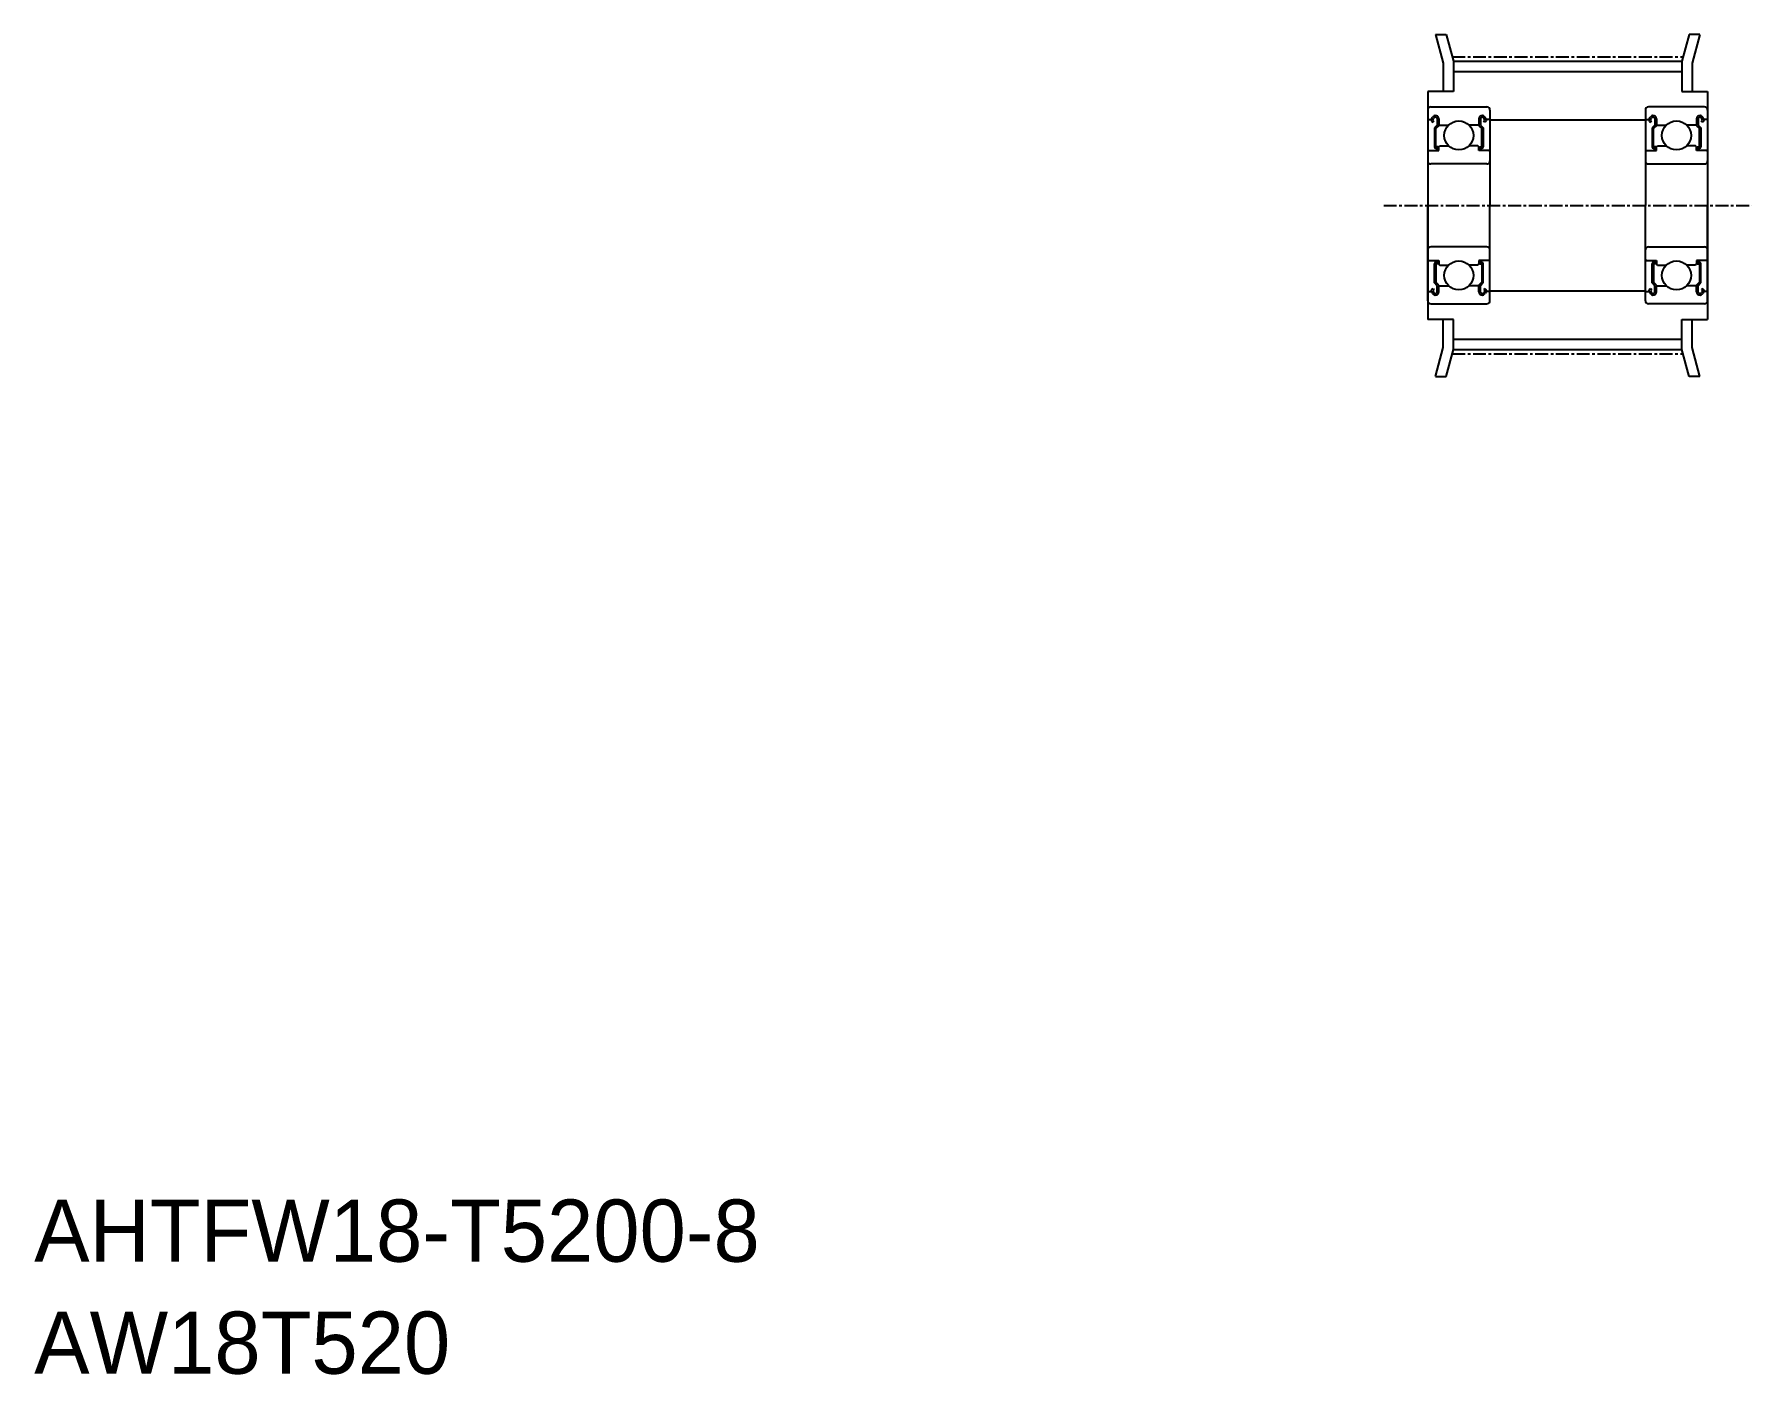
# Model space of a CAD drawing. Extents: x -286 to -120, y -61 to 68.
import ezdxf

# ---------------------------------------------------------------- set-up
doc = ezdxf.new("R2010")
doc.units = 0
doc.linetypes.add('CENTER', pattern=[2, 1.25, -0.25, 0.25, -0.25])
doc.layers.get('0').update_dxf_attribs({"linetype": 'CONTINUOUS'})
doc.layers.add('CENTER', color=1, linetype='CENTER')

msp = doc.modelspace()

# ---------------------------------------------------------------- linework, layer by layer
for p, q in [((-150.8, 68.41), (-150.05, 65.64)), ((-150.8, 68.41), (-149.77, 68.41)), ((-149.77, 68.41), (-149.05, 65.81)), ((-126.33, 68.41), (-127.05, 65.81)), ((-125.3, 68.41), (-126.33, 68.41)), ((-125.3, 68.41), (-126.05, 65.64)), ((-150.05, 65.64), (-150.05, 62.91)), ((-149.05, 65.81), (-149.05, 62.91)), ((-149.05, 65.81), (-127.05, 65.81)), ((-149.05, 64.82), (-127.05, 64.82)), ((-127.05, 65.81), (-127.05, 62.91)), ((-126.05, 65.64), (-126.05, 62.91)), ((-149.05, 62.91), (-151.55, 62.91)), ((-151.55, 62.91), (-151.55, 41.91)), ((-151.55, 62.91), (-151.55, 40.91)), ((-151.25, 61.41), (-145.85, 61.41)), ((-124.85, 61.41), (-130.25, 61.41)), ((-127.05, 62.91), (-124.55, 62.91)), ((-124.55, 62.91), (-124.55, 41.91)), ((-124.55, 62.91), (-124.55, 40.91)), ((-151.55, 61.11), (-151.55, 51.91)), ((-151.55, 60.31), (-151.45, 60.21)), ((-151.45, 60.21), (-151.19, 60.21)), ((-151.19, 60.21), (-151.08, 60.41)), ((-151.14, 60.02), (-151.02, 59.95)), ((-151.07, 60.14), (-150.96, 60.34)), ((-150.95, 60.07), (-151.07, 60.14)), ((-151.02, 59.95), (-150.95, 60.07)), ((-150.63, 59.66), (-150.91, 59.38)), ((-150.63, 60.25), (-150.63, 59.66)), ((-150.48, 60.25), (-150.48, 59.6)), ((-150.48, 59.76), (-150.38, 59.66)), ((-150.38, 59.66), (-149.53, 59.66)), ((-146.72, 59.66), (-147.57, 59.66)), ((-146.62, 59.76), (-146.72, 59.66)), ((-146.62, 60.25), (-146.62, 59.6)), ((-146.47, 60.25), (-146.47, 59.66)), ((-146.47, 59.66), (-146.19, 59.38)), ((-146.03, 60.14), (-146.15, 60.34)), ((-146.15, 60.07), (-146.03, 60.14)), ((-146.08, 59.95), (-146.15, 60.07)), ((-145.96, 60.02), (-146.08, 59.95)), ((-145.91, 60.21), (-146.02, 60.41)), ((-145.65, 60.21), (-145.91, 60.21)), ((-145.55, 60.31), (-145.65, 60.21)), ((-145.55, 61.11), (-145.55, 51.91)), ((-130.55, 61.11), (-130.55, 51.91)), ((-130.55, 60.31), (-130.45, 60.21)), ((-130.45, 60.21), (-130.19, 60.21)), ((-130.19, 60.21), (-130.08, 60.41)), ((-130.14, 60.02), (-130.02, 59.95)), ((-130.07, 60.14), (-129.96, 60.34)), ((-129.95, 60.07), (-130.07, 60.14)), ((-130.02, 59.95), (-129.95, 60.07)), ((-129.63, 59.66), (-129.91, 59.38)), ((-129.63, 60.25), (-129.63, 59.66)), ((-129.48, 60.25), (-129.48, 59.6)), ((-129.48, 59.76), (-129.38, 59.66)), ((-129.38, 59.66), (-128.53, 59.66)), ((-125.72, 59.66), (-126.57, 59.66)), ((-125.62, 59.76), (-125.72, 59.66)), ((-125.62, 60.25), (-125.62, 59.6)), ((-125.47, 60.25), (-125.47, 59.66)), ((-125.47, 59.66), (-125.19, 59.38)), ((-125.03, 60.14), (-125.15, 60.34)), ((-125.15, 60.07), (-125.03, 60.14)), ((-125.08, 59.95), (-125.15, 60.07)), ((-124.96, 60.02), (-125.08, 59.95)), ((-124.91, 60.21), (-125.02, 60.41)), ((-124.65, 60.21), (-124.91, 60.21)), ((-124.55, 60.31), (-124.65, 60.21)), ((-124.55, 61.11), (-124.55, 51.91)), ((-150.91, 59.38), (-150.91, 57.56)), ((-150.48, 59.6), (-150.77, 59.32)), ((-150.77, 57.56), (-150.77, 59.32)), ((-146.62, 59.6), (-146.33, 59.32)), ((-146.33, 57.56), (-146.33, 59.32)), ((-146.19, 59.38), (-146.19, 57.56)), ((-145.55, 58.81), (-145.55, 58.81)), ((-130.55, 58.81), (-130.55, 58.81)), ((-129.91, 59.38), (-129.91, 57.56)), ((-129.48, 59.6), (-129.77, 59.32)), ((-129.77, 57.56), (-129.77, 59.32)), ((-125.62, 59.6), (-125.33, 59.32)), ((-125.33, 57.56), (-125.33, 59.32)), ((-125.19, 59.38), (-125.19, 57.56)), ((-151.55, 57.11), (-151.45, 57.21)), ((-151.45, 57.21), (-150.48, 57.21)), ((-150.55, 57.56), (-150.77, 57.56)), ((-150.77, 57.41), (-150.55, 57.41)), ((-150.55, 57.41), (-150.55, 57.56)), ((-150.48, 57.56), (-150.38, 57.66)), ((-150.48, 57.21), (-150.48, 57.56)), ((-150.38, 57.66), (-149.53, 57.66)), ((-146.72, 57.66), (-147.57, 57.66)), ((-146.62, 57.56), (-146.72, 57.66)), ((-146.62, 57.21), (-146.62, 57.56)), ((-145.65, 57.21), (-146.62, 57.21)), ((-146.55, 57.41), (-146.55, 57.56)), ((-146.55, 57.56), (-146.33, 57.56)), ((-146.33, 57.41), (-146.55, 57.41)), ((-145.55, 57.11), (-145.65, 57.21)), ((-145.55, 56.51), (-145.55, 56.51)), ((-130.55, 57.11), (-130.45, 57.21)), ((-130.55, 56.51), (-130.55, 56.51)), ((-130.45, 57.21), (-129.48, 57.21)), ((-129.55, 57.56), (-129.77, 57.56)), ((-129.77, 57.41), (-129.55, 57.41)), ((-129.55, 57.41), (-129.55, 57.56)), ((-129.48, 57.56), (-129.38, 57.66)), ((-129.48, 57.21), (-129.48, 57.56)), ((-129.38, 57.66), (-128.53, 57.66)), ((-125.72, 57.66), (-126.57, 57.66)), ((-125.62, 57.56), (-125.72, 57.66)), ((-125.62, 57.21), (-125.62, 57.56)), ((-124.65, 57.21), (-125.62, 57.21)), ((-125.55, 57.56), (-125.33, 57.56)), ((-125.55, 57.41), (-125.55, 57.56)), ((-125.33, 57.41), (-125.55, 57.41)), ((-124.55, 57.11), (-124.65, 57.21)), ((-145.85, 55.91), (-151.25, 55.91)), ((-130.25, 55.91), (-124.85, 55.91)), ((-151.55, 42.71), (-151.55, 51.91)), ((-145.55, 42.71), (-145.55, 51.91)), ((-130.55, 42.71), (-130.55, 51.91)), ((-124.55, 42.71), (-124.55, 51.91)), ((-151.55, 46.71), (-151.45, 46.61)), ((-151.45, 46.61), (-150.48, 46.61)), ((-145.85, 47.91), (-151.25, 47.91)), ((-150.77, 46.41), (-150.55, 46.41)), ((-150.55, 46.41), (-150.55, 46.27)), ((-150.48, 46.61), (-150.48, 46.26)), ((-146.62, 46.61), (-146.62, 46.26)), ((-145.65, 46.61), (-146.62, 46.61)), ((-146.55, 46.41), (-146.55, 46.27)), ((-146.33, 46.41), (-146.55, 46.41)), ((-145.55, 46.71), (-145.65, 46.61)), ((-130.55, 46.71), (-130.45, 46.61)), ((-130.45, 46.61), (-129.48, 46.61)), ((-130.25, 47.91), (-124.85, 47.91)), ((-129.77, 46.41), (-129.55, 46.41)), ((-129.55, 46.41), (-129.55, 46.27)), ((-129.48, 46.61), (-129.48, 46.26)), ((-125.62, 46.61), (-125.62, 46.26)), ((-124.65, 46.61), (-125.62, 46.61)), ((-125.55, 46.41), (-125.55, 46.27)), ((-125.33, 46.41), (-125.55, 46.41)), ((-124.55, 46.71), (-124.65, 46.61)), ((-150.91, 44.45), (-150.91, 46.27)), ((-150.77, 46.27), (-150.77, 44.51)), ((-150.55, 46.27), (-150.77, 46.27)), ((-150.48, 46.26), (-150.38, 46.16)), ((-150.38, 46.16), (-149.53, 46.16)), ((-146.72, 46.16), (-147.57, 46.16)), ((-146.62, 46.26), (-146.72, 46.16)), ((-146.55, 46.27), (-146.33, 46.27)), ((-146.33, 46.27), (-146.33, 44.51)), ((-146.19, 44.45), (-146.19, 46.27)), ((-129.91, 44.45), (-129.91, 46.27)), ((-129.77, 46.27), (-129.77, 44.51)), ((-129.55, 46.27), (-129.77, 46.27)), ((-129.48, 46.26), (-129.38, 46.16)), ((-129.38, 46.16), (-128.53, 46.16)), ((-125.72, 46.16), (-126.57, 46.16)), ((-125.62, 46.26), (-125.72, 46.16)), ((-125.55, 46.27), (-125.33, 46.27)), ((-125.33, 46.27), (-125.33, 44.51)), ((-125.19, 44.45), (-125.19, 46.27)), ((-151.55, 43.51), (-151.45, 43.61)), ((-151.45, 43.61), (-151.19, 43.61)), ((-151.19, 43.61), (-151.08, 43.42)), ((-151.14, 43.81), (-151.02, 43.88)), ((-150.95, 43.76), (-151.07, 43.68)), ((-151.07, 43.68), (-150.96, 43.49)), ((-151.02, 43.88), (-150.95, 43.76)), ((-150.63, 44.16), (-150.91, 44.45)), ((-150.48, 44.22), (-150.77, 44.51)), ((-150.63, 43.58), (-150.63, 44.16)), ((-150.48, 43.58), (-150.48, 44.22)), ((-150.48, 44.06), (-150.38, 44.16)), ((-150.38, 44.16), (-149.53, 44.16)), ((-146.72, 44.16), (-147.57, 44.16)), ((-146.62, 44.06), (-146.72, 44.16)), ((-146.62, 44.22), (-146.33, 44.51)), ((-146.62, 43.58), (-146.62, 44.22)), ((-146.47, 44.16), (-146.19, 44.45)), ((-146.47, 43.58), (-146.47, 44.16)), ((-146.08, 43.88), (-146.15, 43.76)), ((-146.15, 43.76), (-146.03, 43.68)), ((-146.03, 43.68), (-146.15, 43.49)), ((-145.96, 43.81), (-146.08, 43.88)), ((-145.91, 43.61), (-146.02, 43.42)), ((-145.65, 43.61), (-145.91, 43.61)), ((-145.55, 43.51), (-145.65, 43.61)), ((-130.55, 43.51), (-130.45, 43.61)), ((-130.45, 43.61), (-130.19, 43.61)), ((-130.19, 43.61), (-130.08, 43.42)), ((-130.14, 43.81), (-130.02, 43.88)), ((-129.95, 43.76), (-130.07, 43.68)), ((-130.07, 43.68), (-129.96, 43.49)), ((-130.02, 43.88), (-129.95, 43.76)), ((-129.63, 44.16), (-129.91, 44.45)), ((-129.48, 44.22), (-129.77, 44.51)), ((-129.63, 43.58), (-129.63, 44.16)), ((-129.48, 43.58), (-129.48, 44.22)), ((-129.48, 44.06), (-129.38, 44.16)), ((-129.38, 44.16), (-128.53, 44.16)), ((-125.72, 44.16), (-126.57, 44.16)), ((-125.62, 44.06), (-125.72, 44.16)), ((-125.62, 44.22), (-125.33, 44.51)), ((-125.62, 43.58), (-125.62, 44.22)), ((-125.47, 44.16), (-125.19, 44.45)), ((-125.47, 43.58), (-125.47, 44.16)), ((-125.08, 43.88), (-125.15, 43.76)), ((-125.15, 43.76), (-125.03, 43.68)), ((-125.03, 43.68), (-125.15, 43.49)), ((-124.96, 43.81), (-125.08, 43.88)), ((-124.91, 43.61), (-125.02, 43.42)), ((-124.65, 43.61), (-124.91, 43.61)), ((-124.55, 43.51), (-124.65, 43.61)), ((-151.25, 42.41), (-145.85, 42.41)), ((-124.85, 42.41), (-130.25, 42.41)), ((-149.05, 40.91), (-151.55, 40.91)), ((-150.05, 38.19), (-150.05, 40.91)), ((-149.05, 38.01), (-149.05, 40.91)), ((-127.05, 38.01), (-127.05, 40.91)), ((-127.05, 40.91), (-124.55, 40.91)), ((-126.05, 38.19), (-126.05, 40.91)), ((-150.8, 35.41), (-150.05, 38.19)), ((-149.05, 39.01), (-127.05, 39.01)), ((-125.3, 35.41), (-126.05, 38.19)), ((-149.77, 35.41), (-149.05, 38.01)), ((-149.05, 38.01), (-127.05, 38.01)), ((-126.33, 35.41), (-127.05, 38.01)), ((-150.8, 35.41), (-149.77, 35.41)), ((-125.3, 35.41), (-126.33, 35.41))]:
    msp.add_line(p, q)
at = {"color": 7, "linetype": 'CONTINUOUS'}
for p, q in [((-145.55, 60.16), (-130.55, 60.16)), ((-145.55, 43.66), (-130.55, 43.66))]:
    msp.add_line(p, q, dxfattribs=at)
for centre in [(-148.55, 58.66), (-127.55, 58.66), (-148.55, 45.16), (-127.55, 45.16)]:
    msp.add_circle(centre, 1.4)
for centre, radius, start, end in [((-151.25, 61.11), 0.3, 90, 180), ((-145.85, 61.11), 0.3, 0, 90), ((-130.25, 61.11), 0.3, 90, 180), ((-124.85, 61.11), 0.3, 0, 90), ((-151.07, 60.14), 0.142, 149.9903, 240.0019), ((-150.8, 60.25), 0.319, 0, 150.0003), ((-150.8, 60.25), 0.177, 0, 150.0032), ((-146.3, 60.25), 0.319, 29.9997, 180), ((-146.3, 60.25), 0.177, 29.9968, 180), ((-146.03, 60.14), 0.142, 299.9981, 30.0097), ((-130.07, 60.14), 0.142, 149.9903, 240.0019), ((-129.8, 60.25), 0.319, 0, 150.0003), ((-129.8, 60.25), 0.177, 0, 150.0032), ((-125.3, 60.25), 0.319, 29.9997, 180), ((-125.3, 60.25), 0.177, 29.9968, 180), ((-125.03, 60.14), 0.142, 299.9981, 30.0097), ((-150.77, 57.56), 0.142, 180, 270), ((-146.33, 57.56), 0.142, 270, 359.9999), ((-129.77, 57.56), 0.142, 180.0001, 270), ((-125.33, 57.56), 0.142, 270, 360), ((-151.25, 56.21), 0.3, 180, 270), ((-145.85, 56.21), 0.3, 270, 0), ((-130.25, 56.21), 0.3, 180, 270), ((-124.85, 56.21), 0.3, 270, 0), ((-151.25, 47.61), 0.3, 90, 180), ((-150.77, 46.27), 0.142, 90, 179.9999), ((-146.33, 46.27), 0.142, 0.0001, 90), ((-145.85, 47.61), 0.3, 0, 90), ((-130.25, 47.61), 0.3, 90, 180), ((-129.77, 46.27), 0.142, 90, 179.9999), ((-125.33, 46.27), 0.142, 0.0001, 90), ((-124.85, 47.61), 0.3, 0, 90), ((-151.07, 43.68), 0.142, 119.9981, 210.0097), ((-150.8, 43.58), 0.319, 209.9997, 0), ((-150.8, 43.58), 0.177, 209.9968, 0), ((-146.3, 43.58), 0.319, 180, 330.0003), ((-146.3, 43.58), 0.177, 180, 330.0032), ((-146.03, 43.68), 0.142, 329.9903, 60.0019), ((-130.07, 43.68), 0.142, 119.9981, 210.0097), ((-129.8, 43.58), 0.319, 209.9997, 0), ((-129.8, 43.58), 0.177, 209.9968, 0), ((-125.3, 43.58), 0.319, 180, 330.0003), ((-125.3, 43.58), 0.177, 180, 330.0032), ((-125.03, 43.68), 0.142, 329.9903, 60.0019), ((-151.25, 42.71), 0.3, 180, 270), ((-145.85, 42.71), 0.3, 270, 0), ((-130.25, 42.71), 0.3, 180, 270), ((-124.85, 42.71), 0.3, 270, 0)]:
    msp.add_arc(centre, radius, start, end)
at = {"layer": 'CENTER', "color": 1, "linetype": 'CENTER'}
for p, q in [((-149.18, 66.24), (-126.92, 66.24)), ((-155.8, 51.91), (-120.3, 51.91)), ((-149.18, 37.59), (-126.92, 37.59))]:
    msp.add_line(p, q, dxfattribs=at)

# ---------------------------------------------------------------- texts
at = {"color": 7, "linetype": 'CONTINUOUS'}
for s, p in [('AHTFW18-T5200-8', (-285.99, -50)), ('AW18T520', (-285.99, -60.81))]:
    msp.add_text(s, height=6, dxfattribs=at).set_placement(p)

doc.saveas('drawing.dxf')
